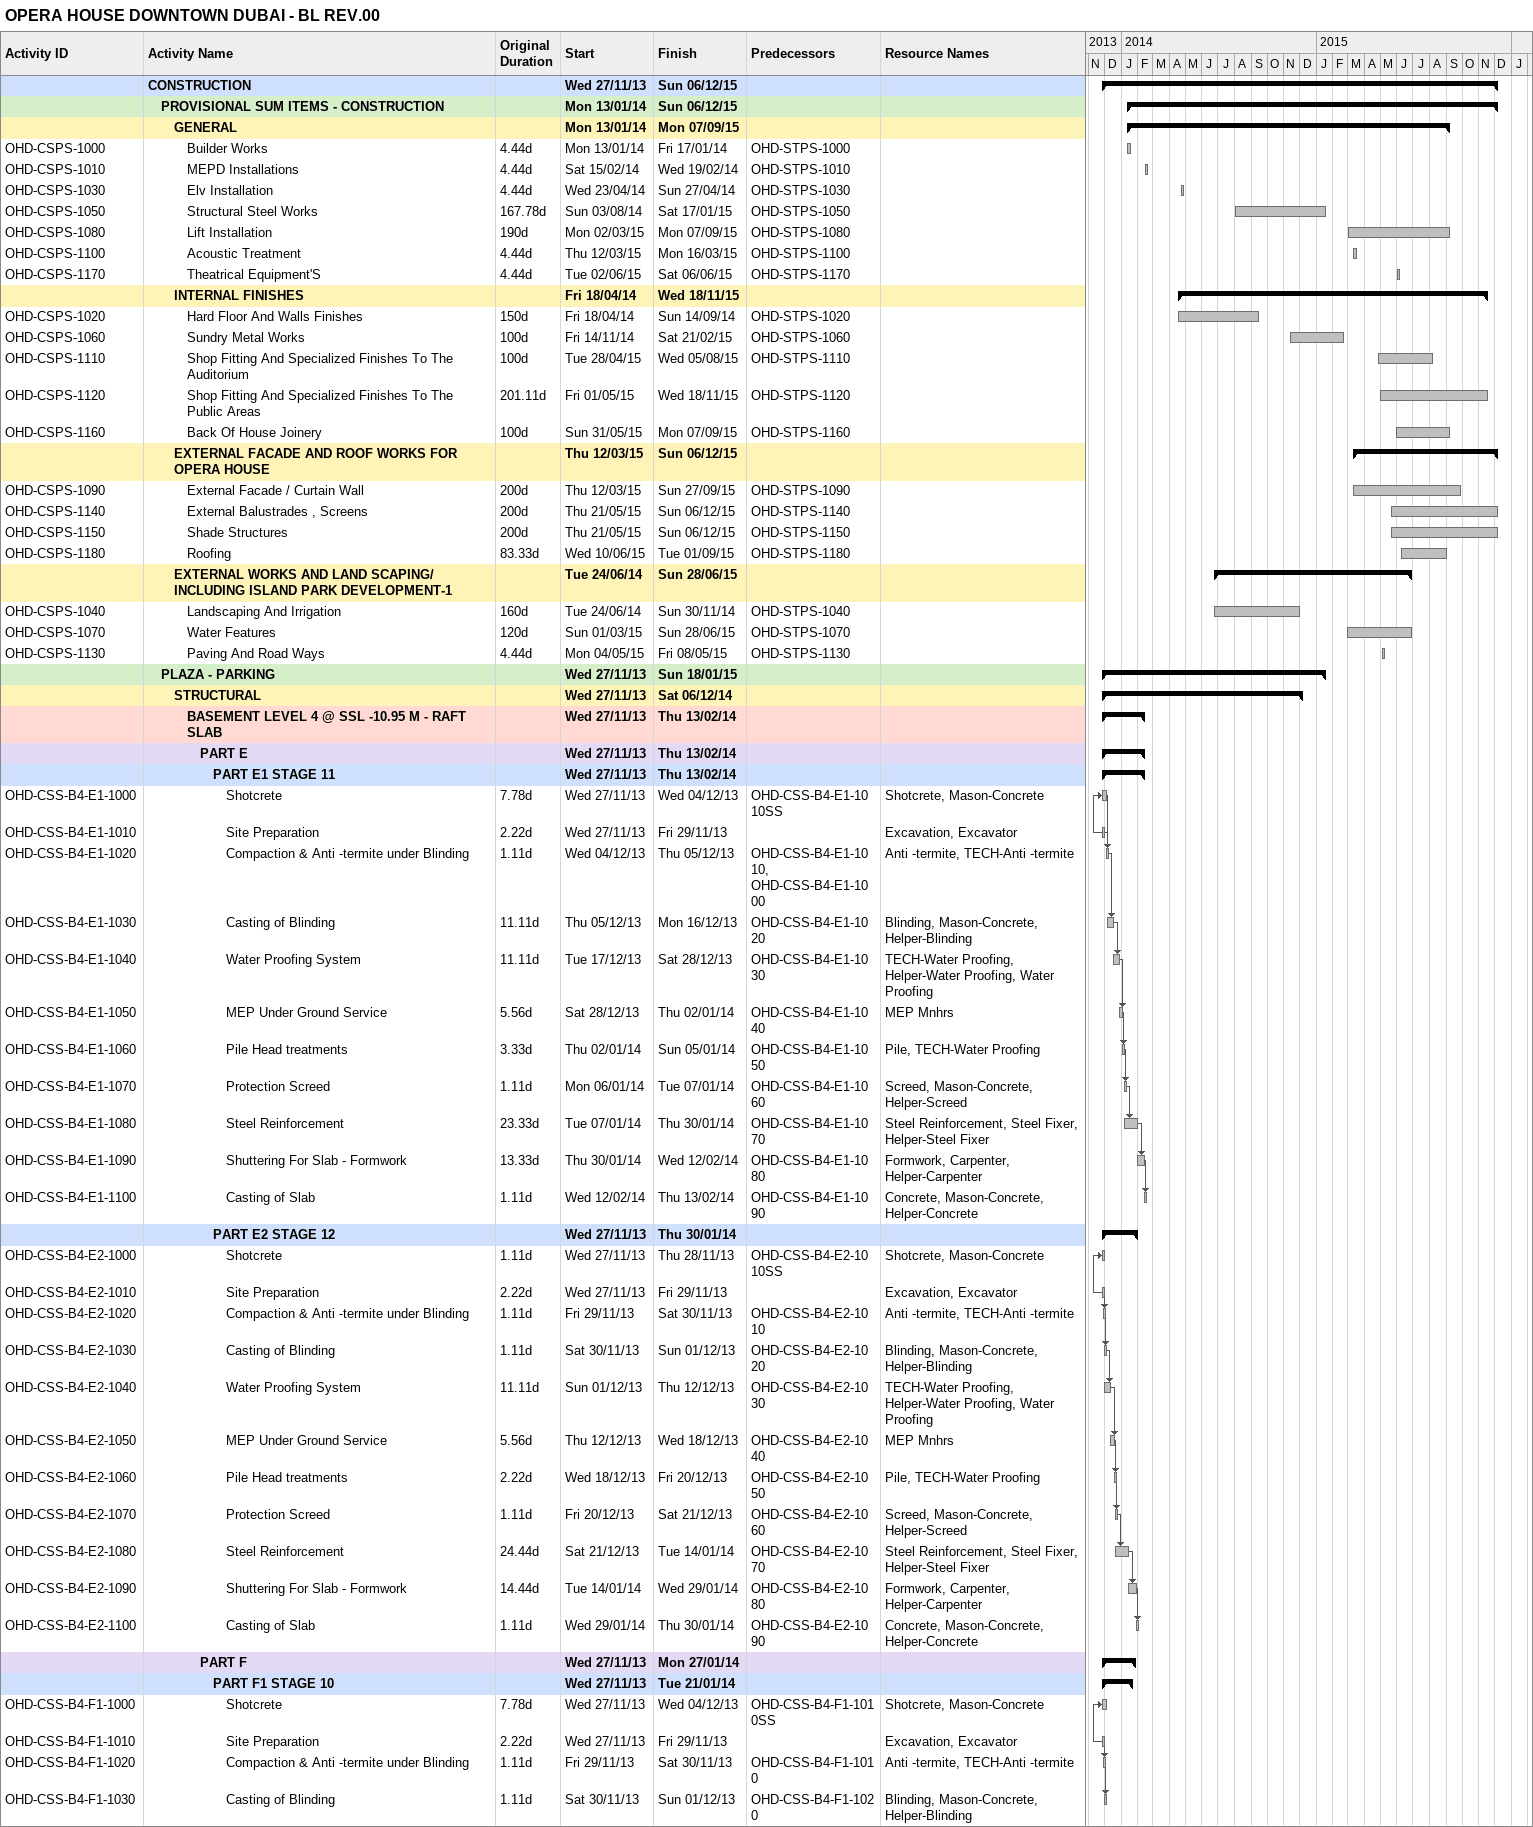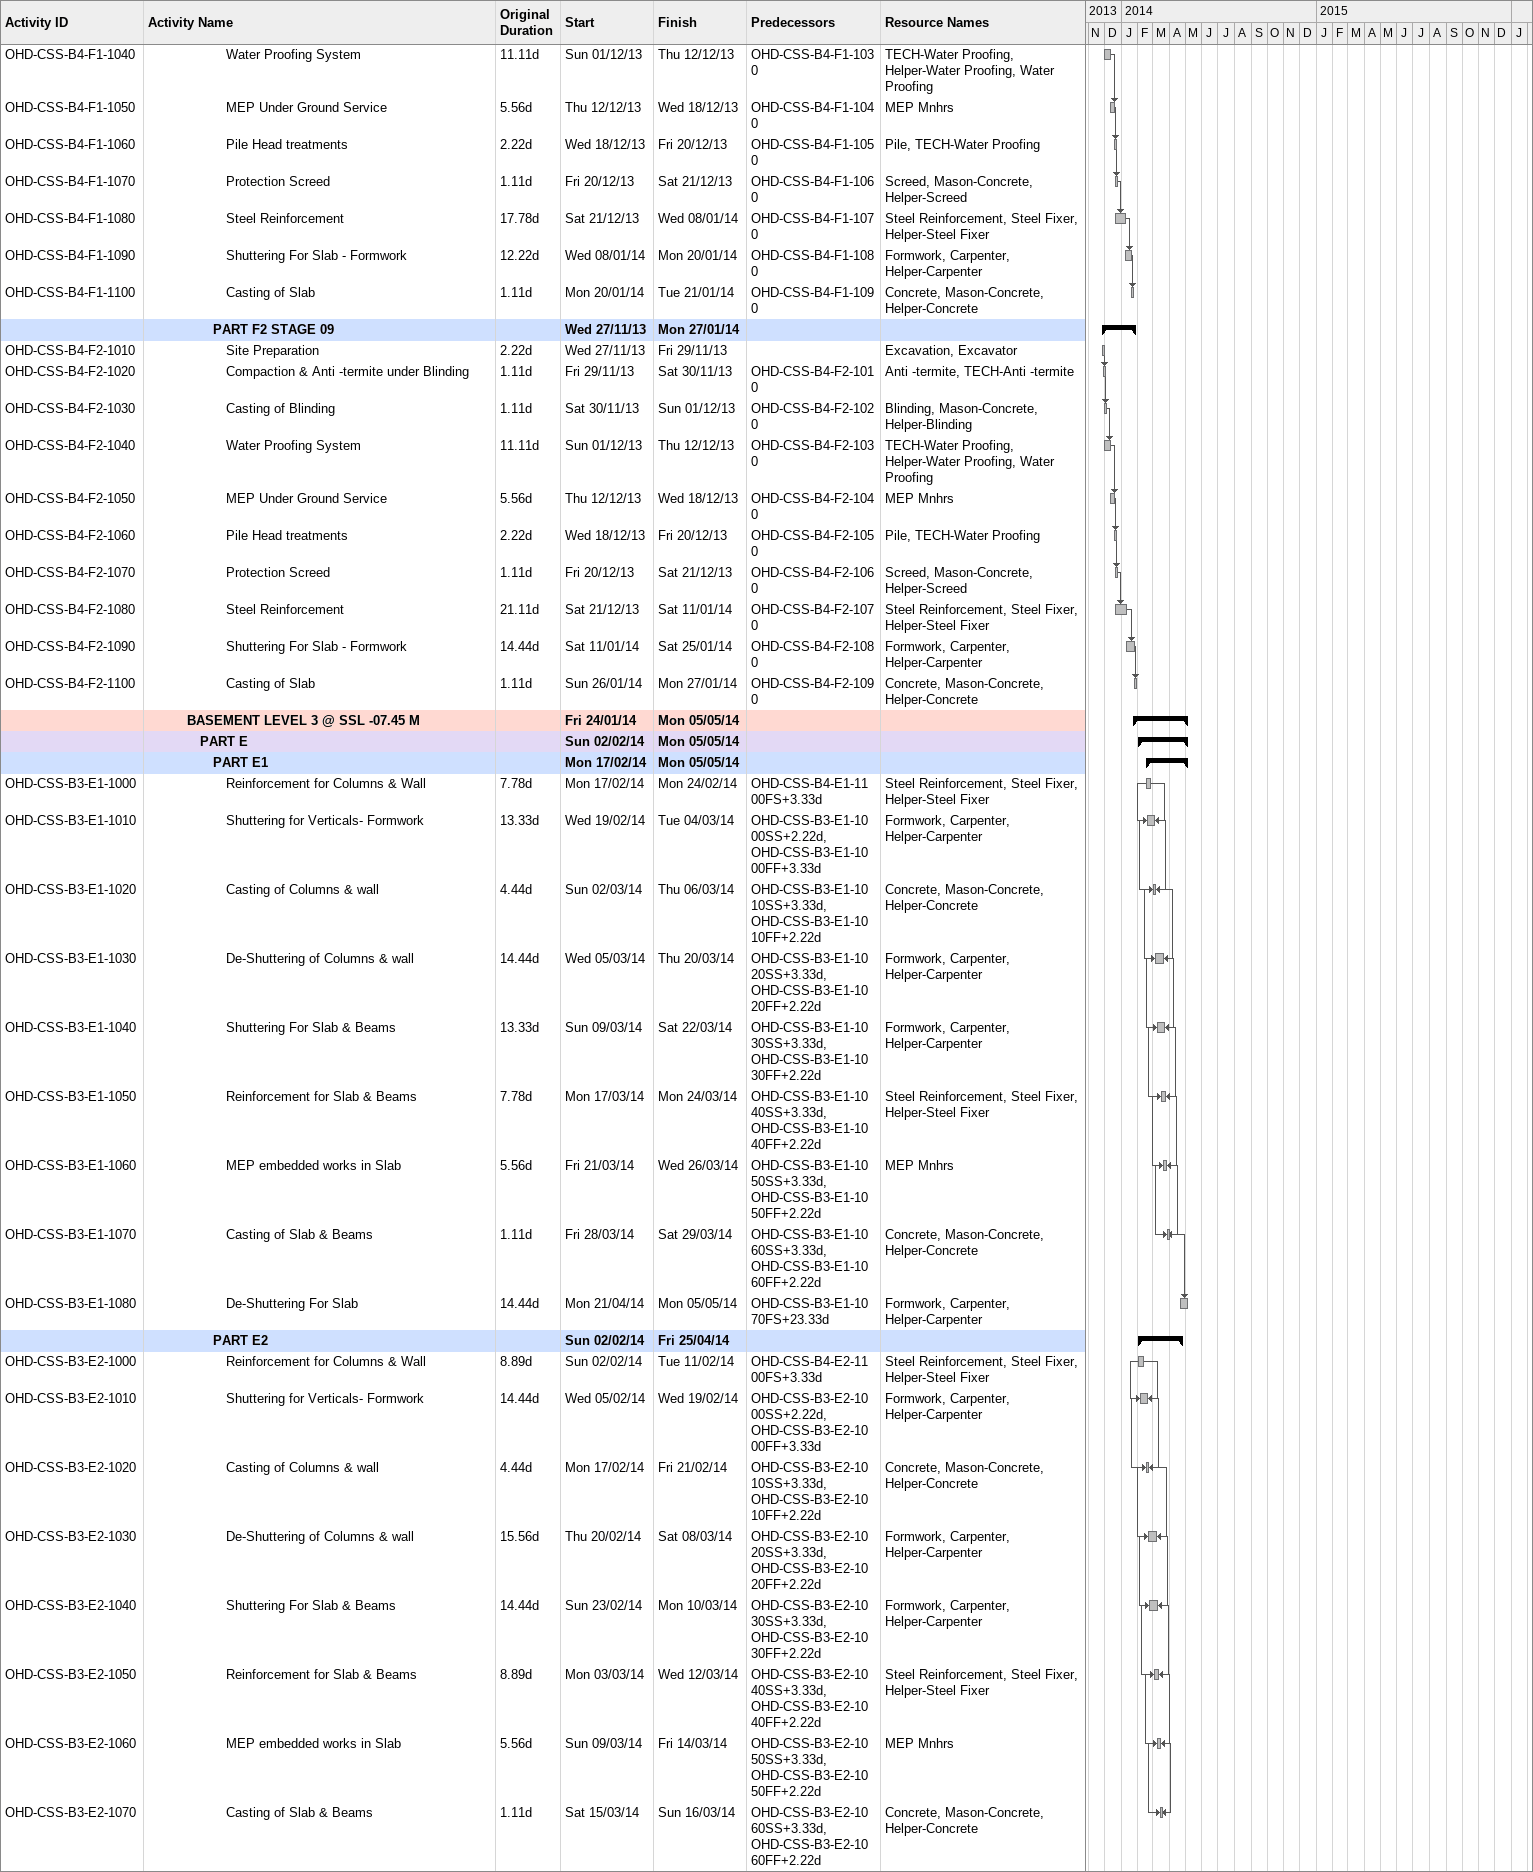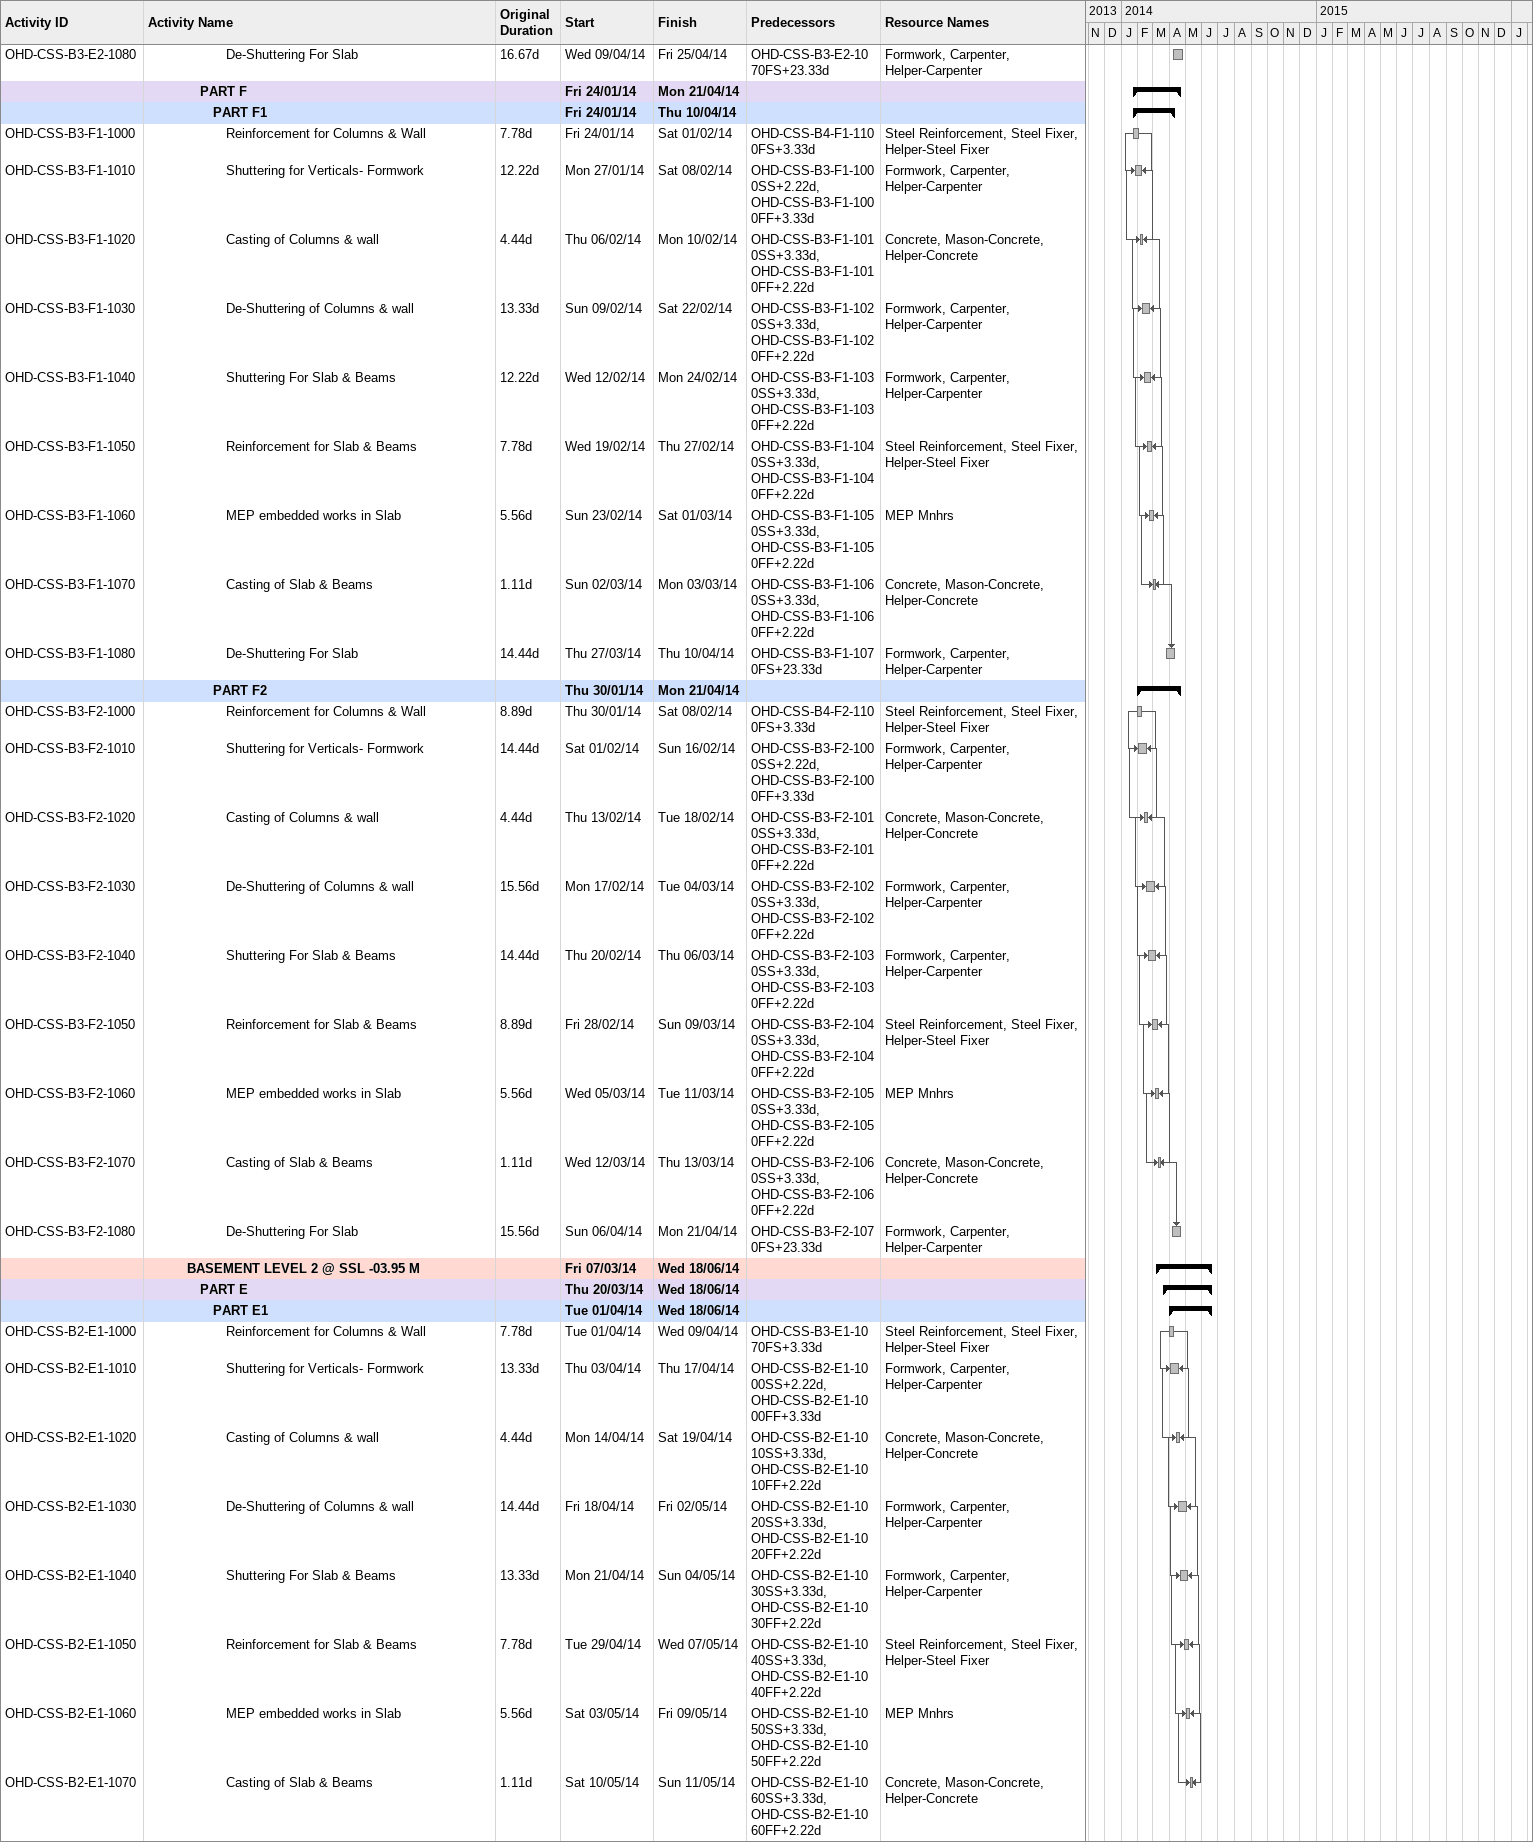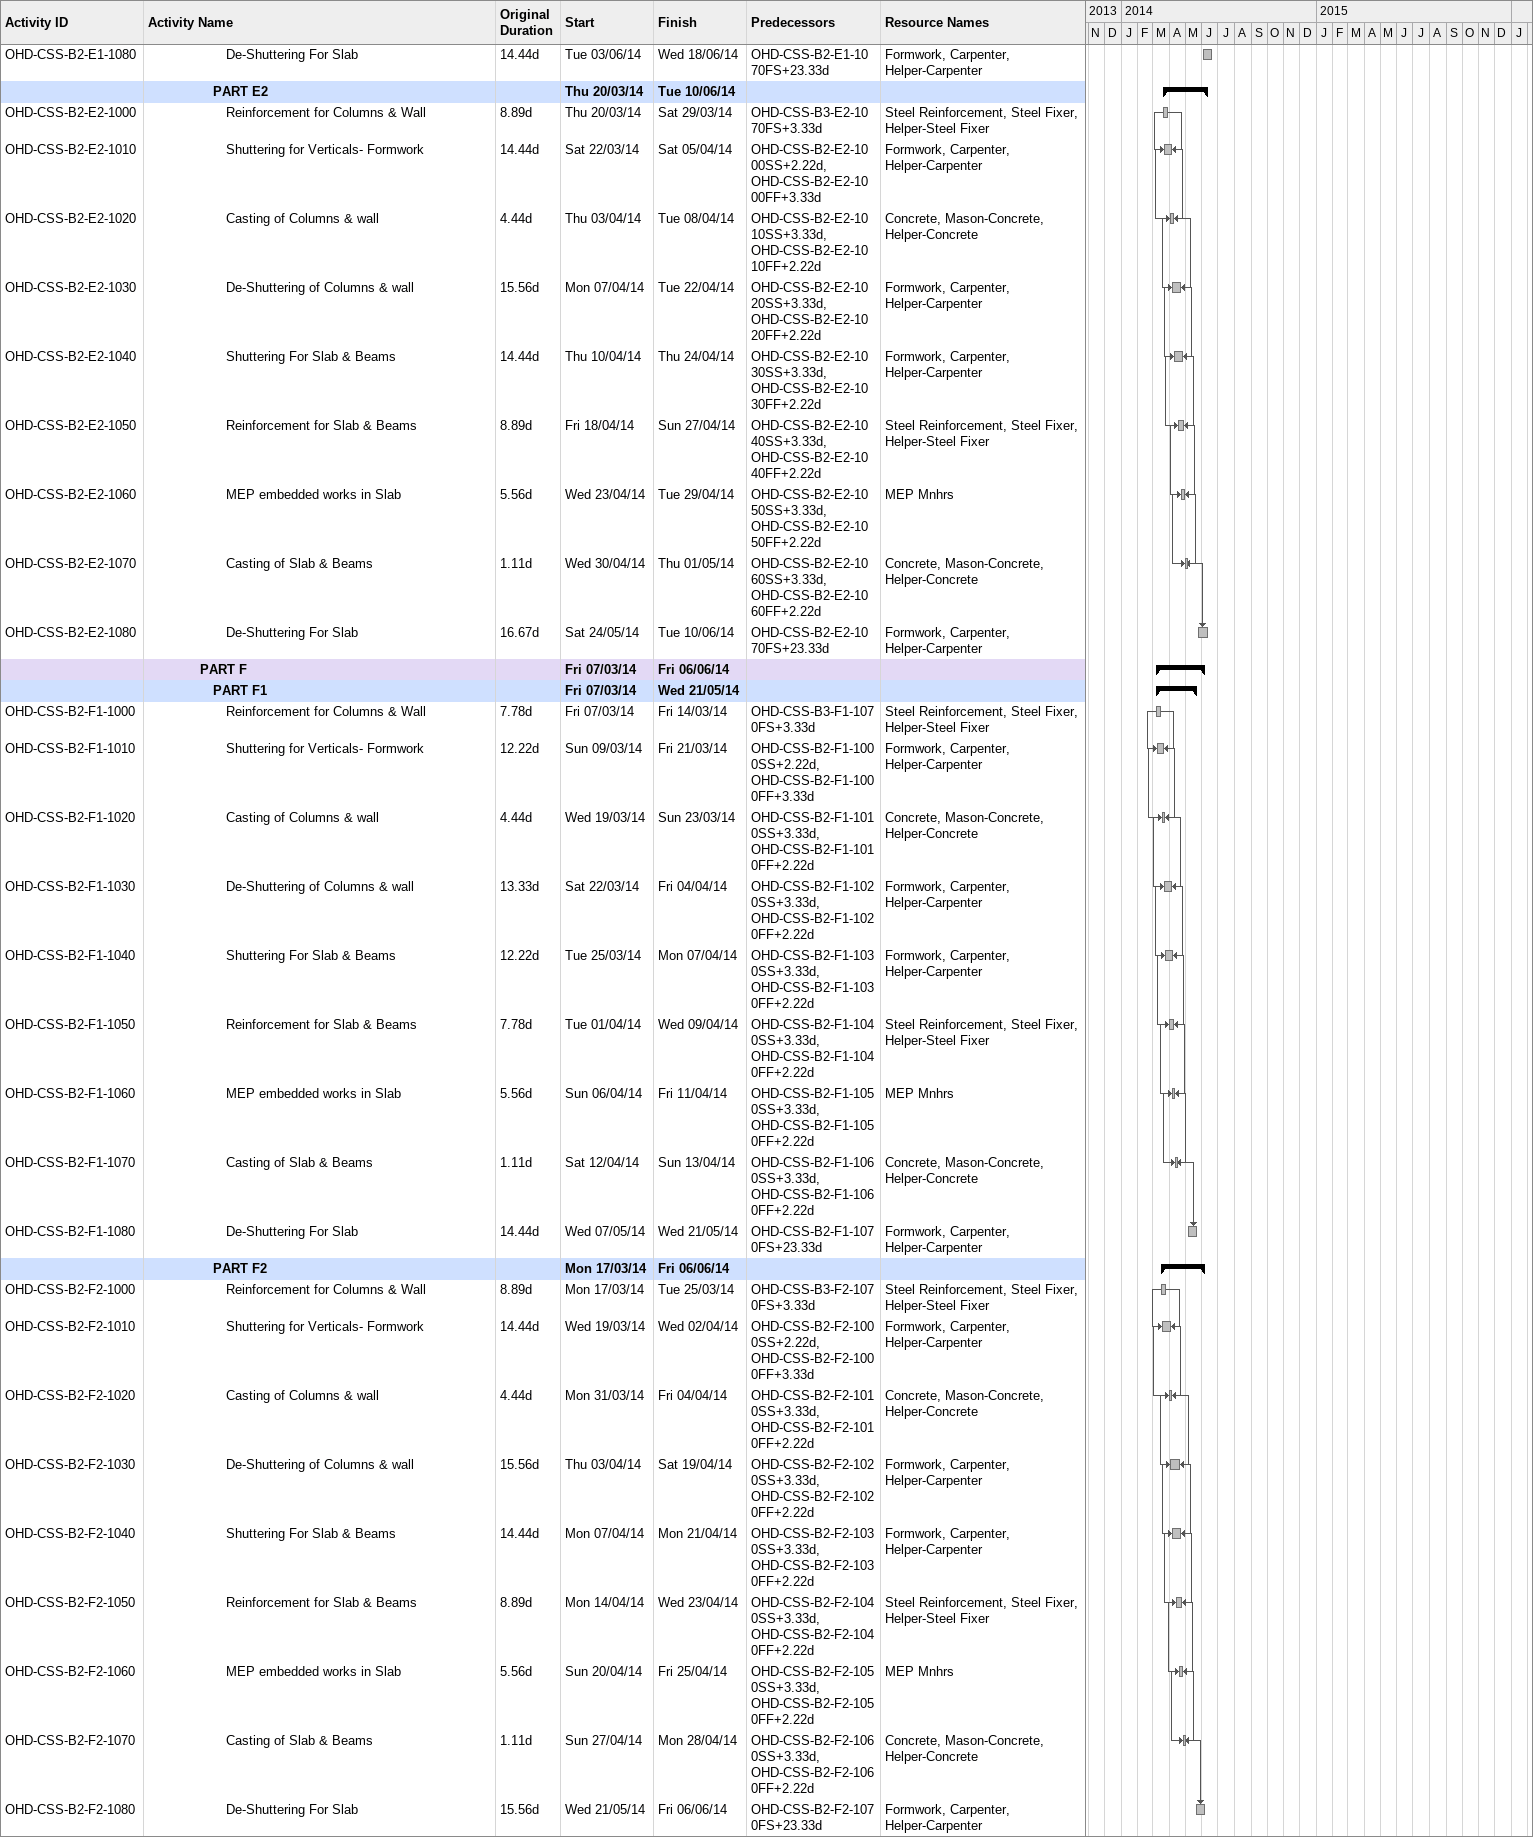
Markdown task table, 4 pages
OPERA HOUSE DOWNTOWN DUBAI - BL REV.00

| ID | Level | Task | Original duration | Start | Finish | Predecessors | Resources |
|---|---|---|---|---|---|---|---|
|  | 1 | **CONSTRUCTION** |  | 2013-11-27 | 2015-12-06 |  |  |
|  | 2 | **PROVISIONAL SUM ITEMS - CONSTRUCTION** |  | 2014-01-13 | 2015-12-06 |  |  |
|  | 3 | **GENERAL** |  | 2014-01-13 | 2015-09-07 |  |  |
| OHD-CSPS-1000 | 4 | Builder Works | 4.44d | 2014-01-13 | 2014-01-17 | OHD-STPS-1000 |  |
| OHD-CSPS-1010 | 4 | MEPD Installations | 4.44d | 2014-02-15 | 2014-02-19 | OHD-STPS-1010 |  |
| OHD-CSPS-1030 | 4 | Elv Installation | 4.44d | 2014-04-23 | 2014-04-27 | OHD-STPS-1030 |  |
| OHD-CSPS-1050 | 4 | Structural Steel Works | 167.78d | 2014-08-03 | 2015-01-17 | OHD-STPS-1050 |  |
| OHD-CSPS-1080 | 4 | Lift Installation | 190d | 2015-03-02 | 2015-09-07 | OHD-STPS-1080 |  |
| OHD-CSPS-1100 | 4 | Acoustic Treatment | 4.44d | 2015-03-12 | 2015-03-16 | OHD-STPS-1100 |  |
| OHD-CSPS-1170 | 4 | Theatrical Equipment'S | 4.44d | 2015-06-02 | 2015-06-06 | OHD-STPS-1170 |  |
|  | 3 | **INTERNAL FINISHES** |  | 2014-04-18 | 2015-11-18 |  |  |
| OHD-CSPS-1020 | 4 | Hard Floor And Walls Finishes | 150d | 2014-04-18 | 2014-09-14 | OHD-STPS-1020 |  |
| OHD-CSPS-1060 | 4 | Sundry Metal Works | 100d | 2014-11-14 | 2015-02-21 | OHD-STPS-1060 |  |
| OHD-CSPS-1110 | 4 | Shop Fitting And Specialized Finishes To The Auditorium | 100d | 2015-04-28 | 2015-08-05 | OHD-STPS-1110 |  |
| OHD-CSPS-1120 | 4 | Shop Fitting And Specialized Finishes To The Public Areas | 201.11d | 2015-05-01 | 2015-11-18 | OHD-STPS-1120 |  |
| OHD-CSPS-1160 | 4 | Back Of House Joinery | 100d | 2015-05-31 | 2015-09-07 | OHD-STPS-1160 |  |
|  | 3 | **EXTERNAL FACADE AND ROOF WORKS FOR OPERA HOUSE** |  | 2015-03-12 | 2015-12-06 |  |  |
| OHD-CSPS-1090 | 4 | External Facade / Curtain Wall | 200d | 2015-03-12 | 2015-09-27 | OHD-STPS-1090 |  |
| OHD-CSPS-1140 | 4 | External Balustrades , Screens | 200d | 2015-05-21 | 2015-12-06 | OHD-STPS-1140 |  |
| OHD-CSPS-1150 | 4 | Shade Structures | 200d | 2015-05-21 | 2015-12-06 | OHD-STPS-1150 |  |
| OHD-CSPS-1180 | 4 | Roofing | 83.33d | 2015-06-10 | 2015-09-01 | OHD-STPS-1180 |  |
|  | 3 | **EXTERNAL WORKS AND LAND SCAPING/ INCLUDING ISLAND PARK DEVELOPMENT-1** |  | 2014-06-24 | 2015-06-28 |  |  |
| OHD-CSPS-1040 | 4 | Landscaping And Irrigation | 160d | 2014-06-24 | 2014-11-30 | OHD-STPS-1040 |  |
| OHD-CSPS-1070 | 4 | Water Features | 120d | 2015-03-01 | 2015-06-28 | OHD-STPS-1070 |  |
| OHD-CSPS-1130 | 4 | Paving And Road Ways | 4.44d | 2015-05-04 | 2015-05-08 | OHD-STPS-1130 |  |
|  | 2 | **PLAZA - PARKING** |  | 2013-11-27 | 2015-01-18 |  |  |
|  | 3 | **STRUCTURAL** |  | 2013-11-27 | 2014-12-06 |  |  |
|  | 4 | **BASEMENT LEVEL 4 @ SSL -10.95 M - RAFT SLAB** |  | 2013-11-27 | 2014-02-13 |  |  |
|  | 5 | **PART E** |  | 2013-11-27 | 2014-02-13 |  |  |
|  | 6 | **PART E1 STAGE 11** |  | 2013-11-27 | 2014-02-13 |  |  |
| OHD-CSS-B4-E1-1000 | 7 | Shotcrete | 7.78d | 2013-11-27 | 2013-12-04 | OHD-CSS-B4-E1-1010SS | Shotcrete, Mason-Concrete |
| OHD-CSS-B4-E1-1010 | 7 | Site Preparation | 2.22d | 2013-11-27 | 2013-11-29 |  | Excavation, Excavator |
| OHD-CSS-B4-E1-1020 | 7 | Compaction & Anti -termite under Blinding | 1.11d | 2013-12-04 | 2013-12-05 | OHD-CSS-B4-E1-1010, OHD-CSS-B4-E1-1000 | Anti -termite, TECH-Anti -termite |
| OHD-CSS-B4-E1-1030 | 7 | Casting of Blinding | 11.11d | 2013-12-05 | 2013-12-16 | OHD-CSS-B4-E1-1020 | Blinding, Mason-Concrete, Helper-Blinding |
| OHD-CSS-B4-E1-1040 | 7 | Water Proofing System | 11.11d | 2013-12-17 | 2013-12-28 | OHD-CSS-B4-E1-1030 | TECH-Water Proofing, Helper-Water Proofing, Water Proofing |
| OHD-CSS-B4-E1-1050 | 7 | MEP Under Ground Service | 5.56d | 2013-12-28 | 2014-01-02 | OHD-CSS-B4-E1-1040 | MEP Mnhrs |
| OHD-CSS-B4-E1-1060 | 7 | Pile Head treatments | 3.33d | 2014-01-02 | 2014-01-05 | OHD-CSS-B4-E1-1050 | Pile, TECH-Water Proofing |
| OHD-CSS-B4-E1-1070 | 7 | Protection Screed | 1.11d | 2014-01-06 | 2014-01-07 | OHD-CSS-B4-E1-1060 | Screed, Mason-Concrete, Helper-Screed |
| OHD-CSS-B4-E1-1080 | 7 | Steel Reinforcement | 23.33d | 2014-01-07 | 2014-01-30 | OHD-CSS-B4-E1-1070 | Steel Reinforcement, Steel Fixer, Helper-Steel Fixer |
| OHD-CSS-B4-E1-1090 | 7 | Shuttering For Slab - Formwork | 13.33d | 2014-01-30 | 2014-02-12 | OHD-CSS-B4-E1-1080 | Formwork, Carpenter, Helper-Carpenter |
| OHD-CSS-B4-E1-1100 | 7 | Casting of Slab | 1.11d | 2014-02-12 | 2014-02-13 | OHD-CSS-B4-E1-1090 | Concrete, Mason-Concrete, Helper-Concrete |
|  | 6 | **PART E2 STAGE 12** |  | 2013-11-27 | 2014-01-30 |  |  |
| OHD-CSS-B4-E2-1000 | 7 | Shotcrete | 1.11d | 2013-11-27 | 2013-11-28 | OHD-CSS-B4-E2-1010SS | Shotcrete, Mason-Concrete |
| OHD-CSS-B4-E2-1010 | 7 | Site Preparation | 2.22d | 2013-11-27 | 2013-11-29 |  | Excavation, Excavator |
| OHD-CSS-B4-E2-1020 | 7 | Compaction & Anti -termite under Blinding | 1.11d | 2013-11-29 | 2013-11-30 | OHD-CSS-B4-E2-1010 | Anti -termite, TECH-Anti -termite |
| OHD-CSS-B4-E2-1030 | 7 | Casting of Blinding | 1.11d | 2013-11-30 | 2013-12-01 | OHD-CSS-B4-E2-1020 | Blinding, Mason-Concrete, Helper-Blinding |
| OHD-CSS-B4-E2-1040 | 7 | Water Proofing System | 11.11d | 2013-12-01 | 2013-12-12 | OHD-CSS-B4-E2-1030 | TECH-Water Proofing, Helper-Water Proofing, Water Proofing |
| OHD-CSS-B4-E2-1050 | 7 | MEP Under Ground Service | 5.56d | 2013-12-12 | 2013-12-18 | OHD-CSS-B4-E2-1040 | MEP Mnhrs |
| OHD-CSS-B4-E2-1060 | 7 | Pile Head treatments | 2.22d | 2013-12-18 | 2013-12-20 | OHD-CSS-B4-E2-1050 | Pile, TECH-Water Proofing |
| OHD-CSS-B4-E2-1070 | 7 | Protection Screed | 1.11d | 2013-12-20 | 2013-12-21 | OHD-CSS-B4-E2-1060 | Screed, Mason-Concrete, Helper-Screed |
| OHD-CSS-B4-E2-1080 | 7 | Steel Reinforcement | 24.44d | 2013-12-21 | 2014-01-14 | OHD-CSS-B4-E2-1070 | Steel Reinforcement, Steel Fixer, Helper-Steel Fixer |
| OHD-CSS-B4-E2-1090 | 7 | Shuttering For Slab - Formwork | 14.44d | 2014-01-14 | 2014-01-29 | OHD-CSS-B4-E2-1080 | Formwork, Carpenter, Helper-Carpenter |
| OHD-CSS-B4-E2-1100 | 7 | Casting of Slab | 1.11d | 2014-01-29 | 2014-01-30 | OHD-CSS-B4-E2-1090 | Concrete, Mason-Concrete, Helper-Concrete |
|  | 5 | **PART F** |  | 2013-11-27 | 2014-01-27 |  |  |
|  | 6 | **PART F1 STAGE 10** |  | 2013-11-27 | 2014-01-21 |  |  |
| OHD-CSS-B4-F1-1000 | 7 | Shotcrete | 7.78d | 2013-11-27 | 2013-12-04 | OHD-CSS-B4-F1-1010SS | Shotcrete, Mason-Concrete |
| OHD-CSS-B4-F1-1010 | 7 | Site Preparation | 2.22d | 2013-11-27 | 2013-11-29 |  | Excavation, Excavator |
| OHD-CSS-B4-F1-1020 | 7 | Compaction & Anti -termite under Blinding | 1.11d | 2013-11-29 | 2013-11-30 | OHD-CSS-B4-F1-1010 | Anti -termite, TECH-Anti -termite |
| OHD-CSS-B4-F1-1030 | 7 | Casting of Blinding | 1.11d | 2013-11-30 | 2013-12-01 | OHD-CSS-B4-F1-1020 | Blinding, Mason-Concrete, Helper-Blinding |
| OHD-CSS-B4-F1-1040 | 7 | Water Proofing System | 11.11d | 2013-12-01 | 2013-12-12 | OHD-CSS-B4-F1-1030 | TECH-Water Proofing, Helper-Water Proofing, Water Proofing |
| OHD-CSS-B4-F1-1050 | 7 | MEP Under Ground Service | 5.56d | 2013-12-12 | 2013-12-18 | OHD-CSS-B4-F1-1040 | MEP Mnhrs |
| OHD-CSS-B4-F1-1060 | 7 | Pile Head treatments | 2.22d | 2013-12-18 | 2013-12-20 | OHD-CSS-B4-F1-1050 | Pile, TECH-Water Proofing |
| OHD-CSS-B4-F1-1070 | 7 | Protection Screed | 1.11d | 2013-12-20 | 2013-12-21 | OHD-CSS-B4-F1-1060 | Screed, Mason-Concrete, Helper-Screed |
| OHD-CSS-B4-F1-1080 | 7 | Steel Reinforcement | 17.78d | 2013-12-21 | 2014-01-08 | OHD-CSS-B4-F1-1070 | Steel Reinforcement, Steel Fixer, Helper-Steel Fixer |
| OHD-CSS-B4-F1-1090 | 7 | Shuttering For Slab - Formwork | 12.22d | 2014-01-08 | 2014-01-20 | OHD-CSS-B4-F1-1080 | Formwork, Carpenter, Helper-Carpenter |
| OHD-CSS-B4-F1-1100 | 7 | Casting of Slab | 1.11d | 2014-01-20 | 2014-01-21 | OHD-CSS-B4-F1-1090 | Concrete, Mason-Concrete, Helper-Concrete |
|  | 6 | **PART F2 STAGE 09** |  | 2013-11-27 | 2014-01-27 |  |  |
| OHD-CSS-B4-F2-1010 | 7 | Site Preparation | 2.22d | 2013-11-27 | 2013-11-29 |  | Excavation, Excavator |
| OHD-CSS-B4-F2-1020 | 7 | Compaction & Anti -termite under Blinding | 1.11d | 2013-11-29 | 2013-11-30 | OHD-CSS-B4-F2-1010 | Anti -termite, TECH-Anti -termite |
| OHD-CSS-B4-F2-1030 | 7 | Casting of Blinding | 1.11d | 2013-11-30 | 2013-12-01 | OHD-CSS-B4-F2-1020 | Blinding, Mason-Concrete, Helper-Blinding |
| OHD-CSS-B4-F2-1040 | 7 | Water Proofing System | 11.11d | 2013-12-01 | 2013-12-12 | OHD-CSS-B4-F2-1030 | TECH-Water Proofing, Helper-Water Proofing, Water Proofing |
| OHD-CSS-B4-F2-1050 | 7 | MEP Under Ground Service | 5.56d | 2013-12-12 | 2013-12-18 | OHD-CSS-B4-F2-1040 | MEP Mnhrs |
| OHD-CSS-B4-F2-1060 | 7 | Pile Head treatments | 2.22d | 2013-12-18 | 2013-12-20 | OHD-CSS-B4-F2-1050 | Pile, TECH-Water Proofing |
| OHD-CSS-B4-F2-1070 | 7 | Protection Screed | 1.11d | 2013-12-20 | 2013-12-21 | OHD-CSS-B4-F2-1060 | Screed, Mason-Concrete, Helper-Screed |
| OHD-CSS-B4-F2-1080 | 7 | Steel Reinforcement | 21.11d | 2013-12-21 | 2014-01-11 | OHD-CSS-B4-F2-1070 | Steel Reinforcement, Steel Fixer, Helper-Steel Fixer |
| OHD-CSS-B4-F2-1090 | 7 | Shuttering For Slab - Formwork | 14.44d | 2014-01-11 | 2014-01-25 | OHD-CSS-B4-F2-1080 | Formwork, Carpenter, Helper-Carpenter |
| OHD-CSS-B4-F2-1100 | 7 | Casting of Slab | 1.11d | 2014-01-26 | 2014-01-27 | OHD-CSS-B4-F2-1090 | Concrete, Mason-Concrete, Helper-Concrete |
|  | 4 | **BASEMENT LEVEL 3 @ SSL -07.45 M** |  | 2014-01-24 | 2014-05-05 |  |  |
|  | 5 | **PART E** |  | 2014-02-02 | 2014-05-05 |  |  |
|  | 6 | **PART E1** |  | 2014-02-17 | 2014-05-05 |  |  |
| OHD-CSS-B3-E1-1000 | 7 | Reinforcement for Columns & Wall | 7.78d | 2014-02-17 | 2014-02-24 | OHD-CSS-B4-E1-1100FS+3.33d | Steel Reinforcement, Steel Fixer, Helper-Steel Fixer |
| OHD-CSS-B3-E1-1010 | 7 | Shuttering for Verticals- Formwork | 13.33d | 2014-02-19 | 2014-03-04 | OHD-CSS-B3-E1-1000SS+2.22d, OHD-CSS-B3-E1-1000FF+3.33d | Formwork, Carpenter, Helper-Carpenter |
| OHD-CSS-B3-E1-1020 | 7 | Casting of Columns & wall | 4.44d | 2014-03-02 | 2014-03-06 | OHD-CSS-B3-E1-1010SS+3.33d, OHD-CSS-B3-E1-1010FF+2.22d | Concrete, Mason-Concrete, Helper-Concrete |
| OHD-CSS-B3-E1-1030 | 7 | De-Shuttering of Columns & wall | 14.44d | 2014-03-05 | 2014-03-20 | OHD-CSS-B3-E1-1020SS+3.33d, OHD-CSS-B3-E1-1020FF+2.22d | Formwork, Carpenter, Helper-Carpenter |
| OHD-CSS-B3-E1-1040 | 7 | Shuttering For Slab & Beams | 13.33d | 2014-03-09 | 2014-03-22 | OHD-CSS-B3-E1-1030SS+3.33d, OHD-CSS-B3-E1-1030FF+2.22d | Formwork, Carpenter, Helper-Carpenter |
| OHD-CSS-B3-E1-1050 | 7 | Reinforcement for Slab & Beams | 7.78d | 2014-03-17 | 2014-03-24 | OHD-CSS-B3-E1-1040SS+3.33d, OHD-CSS-B3-E1-1040FF+2.22d | Steel Reinforcement, Steel Fixer, Helper-Steel Fixer |
| OHD-CSS-B3-E1-1060 | 7 | MEP embedded works in Slab | 5.56d | 2014-03-21 | 2014-03-26 | OHD-CSS-B3-E1-1050SS+3.33d, OHD-CSS-B3-E1-1050FF+2.22d | MEP Mnhrs |
| OHD-CSS-B3-E1-1070 | 7 | Casting of Slab & Beams | 1.11d | 2014-03-28 | 2014-03-29 | OHD-CSS-B3-E1-1060SS+3.33d, OHD-CSS-B3-E1-1060FF+2.22d | Concrete, Mason-Concrete, Helper-Concrete |
| OHD-CSS-B3-E1-1080 | 7 | De-Shuttering For Slab | 14.44d | 2014-04-21 | 2014-05-05 | OHD-CSS-B3-E1-1070FS+23.33d | Formwork, Carpenter, Helper-Carpenter |
|  | 6 | **PART E2** |  | 2014-02-02 | 2014-04-25 |  |  |
| OHD-CSS-B3-E2-1000 | 7 | Reinforcement for Columns & Wall | 8.89d | 2014-02-02 | 2014-02-11 | OHD-CSS-B4-E2-1100FS+3.33d | Steel Reinforcement, Steel Fixer, Helper-Steel Fixer |
| OHD-CSS-B3-E2-1010 | 7 | Shuttering for Verticals- Formwork | 14.44d | 2014-02-05 | 2014-02-19 | OHD-CSS-B3-E2-1000SS+2.22d, OHD-CSS-B3-E2-1000FF+3.33d | Formwork, Carpenter, Helper-Carpenter |
| OHD-CSS-B3-E2-1020 | 7 | Casting of Columns & wall | 4.44d | 2014-02-17 | 2014-02-21 | OHD-CSS-B3-E2-1010SS+3.33d, OHD-CSS-B3-E2-1010FF+2.22d | Concrete, Mason-Concrete, Helper-Concrete |
| OHD-CSS-B3-E2-1030 | 7 | De-Shuttering of Columns & wall | 15.56d | 2014-02-20 | 2014-03-08 | OHD-CSS-B3-E2-1020SS+3.33d, OHD-CSS-B3-E2-1020FF+2.22d | Formwork, Carpenter, Helper-Carpenter |
| OHD-CSS-B3-E2-1040 | 7 | Shuttering For Slab & Beams | 14.44d | 2014-02-23 | 2014-03-10 | OHD-CSS-B3-E2-1030SS+3.33d, OHD-CSS-B3-E2-1030FF+2.22d | Formwork, Carpenter, Helper-Carpenter |
| OHD-CSS-B3-E2-1050 | 7 | Reinforcement for Slab & Beams | 8.89d | 2014-03-03 | 2014-03-12 | OHD-CSS-B3-E2-1040SS+3.33d, OHD-CSS-B3-E2-1040FF+2.22d | Steel Reinforcement, Steel Fixer, Helper-Steel Fixer |
| OHD-CSS-B3-E2-1060 | 7 | MEP embedded works in Slab | 5.56d | 2014-03-09 | 2014-03-14 | OHD-CSS-B3-E2-1050SS+3.33d, OHD-CSS-B3-E2-1050FF+2.22d | MEP Mnhrs |
| OHD-CSS-B3-E2-1070 | 7 | Casting of Slab & Beams | 1.11d | 2014-03-15 | 2014-03-16 | OHD-CSS-B3-E2-1060SS+3.33d, OHD-CSS-B3-E2-1060FF+2.22d | Concrete, Mason-Concrete, Helper-Concrete |
| OHD-CSS-B3-E2-1080 | 7 | De-Shuttering For Slab | 16.67d | 2014-04-09 | 2014-04-25 | OHD-CSS-B3-E2-1070FS+23.33d | Formwork, Carpenter, Helper-Carpenter |
|  | 5 | **PART F** |  | 2014-01-24 | 2014-04-21 |  |  |
|  | 6 | **PART F1** |  | 2014-01-24 | 2014-04-10 |  |  |
| OHD-CSS-B3-F1-1000 | 7 | Reinforcement for Columns & Wall | 7.78d | 2014-01-24 | 2014-02-01 | OHD-CSS-B4-F1-1100FS+3.33d | Steel Reinforcement, Steel Fixer, Helper-Steel Fixer |
| OHD-CSS-B3-F1-1010 | 7 | Shuttering for Verticals- Formwork | 12.22d | 2014-01-27 | 2014-02-08 | OHD-CSS-B3-F1-1000SS+2.22d, OHD-CSS-B3-F1-1000FF+3.33d | Formwork, Carpenter, Helper-Carpenter |
| OHD-CSS-B3-F1-1020 | 7 | Casting of Columns & wall | 4.44d | 2014-02-06 | 2014-02-10 | OHD-CSS-B3-F1-1010SS+3.33d, OHD-CSS-B3-F1-1010FF+2.22d | Concrete, Mason-Concrete, Helper-Concrete |
| OHD-CSS-B3-F1-1030 | 7 | De-Shuttering of Columns & wall | 13.33d | 2014-02-09 | 2014-02-22 | OHD-CSS-B3-F1-1020SS+3.33d, OHD-CSS-B3-F1-1020FF+2.22d | Formwork, Carpenter, Helper-Carpenter |
| OHD-CSS-B3-F1-1040 | 7 | Shuttering For Slab & Beams | 12.22d | 2014-02-12 | 2014-02-24 | OHD-CSS-B3-F1-1030SS+3.33d, OHD-CSS-B3-F1-1030FF+2.22d | Formwork, Carpenter, Helper-Carpenter |
| OHD-CSS-B3-F1-1050 | 7 | Reinforcement for Slab & Beams | 7.78d | 2014-02-19 | 2014-02-27 | OHD-CSS-B3-F1-1040SS+3.33d, OHD-CSS-B3-F1-1040FF+2.22d | Steel Reinforcement, Steel Fixer, Helper-Steel Fixer |
| OHD-CSS-B3-F1-1060 | 7 | MEP embedded works in Slab | 5.56d | 2014-02-23 | 2014-03-01 | OHD-CSS-B3-F1-1050SS+3.33d, OHD-CSS-B3-F1-1050FF+2.22d | MEP Mnhrs |
| OHD-CSS-B3-F1-1070 | 7 | Casting of Slab & Beams | 1.11d | 2014-03-02 | 2014-03-03 | OHD-CSS-B3-F1-1060SS+3.33d, OHD-CSS-B3-F1-1060FF+2.22d | Concrete, Mason-Concrete, Helper-Concrete |
| OHD-CSS-B3-F1-1080 | 7 | De-Shuttering For Slab | 14.44d | 2014-03-27 | 2014-04-10 | OHD-CSS-B3-F1-1070FS+23.33d | Formwork, Carpenter, Helper-Carpenter |
|  | 6 | **PART F2** |  | 2014-01-30 | 2014-04-21 |  |  |
| OHD-CSS-B3-F2-1000 | 7 | Reinforcement for Columns & Wall | 8.89d | 2014-01-30 | 2014-02-08 | OHD-CSS-B4-F2-1100FS+3.33d | Steel Reinforcement, Steel Fixer, Helper-Steel Fixer |
| OHD-CSS-B3-F2-1010 | 7 | Shuttering for Verticals- Formwork | 14.44d | 2014-02-01 | 2014-02-16 | OHD-CSS-B3-F2-1000SS+2.22d, OHD-CSS-B3-F2-1000FF+3.33d | Formwork, Carpenter, Helper-Carpenter |
| OHD-CSS-B3-F2-1020 | 7 | Casting of Columns & wall | 4.44d | 2014-02-13 | 2014-02-18 | OHD-CSS-B3-F2-1010SS+3.33d, OHD-CSS-B3-F2-1010FF+2.22d | Concrete, Mason-Concrete, Helper-Concrete |
| OHD-CSS-B3-F2-1030 | 7 | De-Shuttering of Columns & wall | 15.56d | 2014-02-17 | 2014-03-04 | OHD-CSS-B3-F2-1020SS+3.33d, OHD-CSS-B3-F2-1020FF+2.22d | Formwork, Carpenter, Helper-Carpenter |
| OHD-CSS-B3-F2-1040 | 7 | Shuttering For Slab & Beams | 14.44d | 2014-02-20 | 2014-03-06 | OHD-CSS-B3-F2-1030SS+3.33d, OHD-CSS-B3-F2-1030FF+2.22d | Formwork, Carpenter, Helper-Carpenter |
| OHD-CSS-B3-F2-1050 | 7 | Reinforcement for Slab & Beams | 8.89d | 2014-02-28 | 2014-03-09 | OHD-CSS-B3-F2-1040SS+3.33d, OHD-CSS-B3-F2-1040FF+2.22d | Steel Reinforcement, Steel Fixer, Helper-Steel Fixer |
| OHD-CSS-B3-F2-1060 | 7 | MEP embedded works in Slab | 5.56d | 2014-03-05 | 2014-03-11 | OHD-CSS-B3-F2-1050SS+3.33d, OHD-CSS-B3-F2-1050FF+2.22d | MEP Mnhrs |
| OHD-CSS-B3-F2-1070 | 7 | Casting of Slab & Beams | 1.11d | 2014-03-12 | 2014-03-13 | OHD-CSS-B3-F2-1060SS+3.33d, OHD-CSS-B3-F2-1060FF+2.22d | Concrete, Mason-Concrete, Helper-Concrete |
| OHD-CSS-B3-F2-1080 | 7 | De-Shuttering For Slab | 15.56d | 2014-04-06 | 2014-04-21 | OHD-CSS-B3-F2-1070FS+23.33d | Formwork, Carpenter, Helper-Carpenter |
|  | 4 | **BASEMENT LEVEL 2 @ SSL -03.95 M** |  | 2014-03-07 | 2014-06-18 |  |  |
|  | 5 | **PART E** |  | 2014-03-20 | 2014-06-18 |  |  |
|  | 6 | **PART E1** |  | 2014-04-01 | 2014-06-18 |  |  |
| OHD-CSS-B2-E1-1000 | 7 | Reinforcement for Columns & Wall | 7.78d | 2014-04-01 | 2014-04-09 | OHD-CSS-B3-E1-1070FS+3.33d | Steel Reinforcement, Steel Fixer, Helper-Steel Fixer |
| OHD-CSS-B2-E1-1010 | 7 | Shuttering for Verticals- Formwork | 13.33d | 2014-04-03 | 2014-04-17 | OHD-CSS-B2-E1-1000SS+2.22d, OHD-CSS-B2-E1-1000FF+3.33d | Formwork, Carpenter, Helper-Carpenter |
| OHD-CSS-B2-E1-1020 | 7 | Casting of Columns & wall | 4.44d | 2014-04-14 | 2014-04-19 | OHD-CSS-B2-E1-1010SS+3.33d, OHD-CSS-B2-E1-1010FF+2.22d | Concrete, Mason-Concrete, Helper-Concrete |
| OHD-CSS-B2-E1-1030 | 7 | De-Shuttering of Columns & wall | 14.44d | 2014-04-18 | 2014-05-02 | OHD-CSS-B2-E1-1020SS+3.33d, OHD-CSS-B2-E1-1020FF+2.22d | Formwork, Carpenter, Helper-Carpenter |
| OHD-CSS-B2-E1-1040 | 7 | Shuttering For Slab & Beams | 13.33d | 2014-04-21 | 2014-05-04 | OHD-CSS-B2-E1-1030SS+3.33d, OHD-CSS-B2-E1-1030FF+2.22d | Formwork, Carpenter, Helper-Carpenter |
| OHD-CSS-B2-E1-1050 | 7 | Reinforcement for Slab & Beams | 7.78d | 2014-04-29 | 2014-05-07 | OHD-CSS-B2-E1-1040SS+3.33d, OHD-CSS-B2-E1-1040FF+2.22d | Steel Reinforcement, Steel Fixer, Helper-Steel Fixer |
| OHD-CSS-B2-E1-1060 | 7 | MEP embedded works in Slab | 5.56d | 2014-05-03 | 2014-05-09 | OHD-CSS-B2-E1-1050SS+3.33d, OHD-CSS-B2-E1-1050FF+2.22d | MEP Mnhrs |
| OHD-CSS-B2-E1-1070 | 7 | Casting of Slab & Beams | 1.11d | 2014-05-10 | 2014-05-11 | OHD-CSS-B2-E1-1060SS+3.33d, OHD-CSS-B2-E1-1060FF+2.22d | Concrete, Mason-Concrete, Helper-Concrete |
| OHD-CSS-B2-E1-1080 | 7 | De-Shuttering For Slab | 14.44d | 2014-06-03 | 2014-06-18 | OHD-CSS-B2-E1-1070FS+23.33d | Formwork, Carpenter, Helper-Carpenter |
|  | 6 | **PART E2** |  | 2014-03-20 | 2014-06-10 |  |  |
| OHD-CSS-B2-E2-1000 | 7 | Reinforcement for Columns & Wall | 8.89d | 2014-03-20 | 2014-03-29 | OHD-CSS-B3-E2-1070FS+3.33d | Steel Reinforcement, Steel Fixer, Helper-Steel Fixer |
| OHD-CSS-B2-E2-1010 | 7 | Shuttering for Verticals- Formwork | 14.44d | 2014-03-22 | 2014-04-05 | OHD-CSS-B2-E2-1000SS+2.22d, OHD-CSS-B2-E2-1000FF+3.33d | Formwork, Carpenter, Helper-Carpenter |
| OHD-CSS-B2-E2-1020 | 7 | Casting of Columns & wall | 4.44d | 2014-04-03 | 2014-04-08 | OHD-CSS-B2-E2-1010SS+3.33d, OHD-CSS-B2-E2-1010FF+2.22d | Concrete, Mason-Concrete, Helper-Concrete |
| OHD-CSS-B2-E2-1030 | 7 | De-Shuttering of Columns & wall | 15.56d | 2014-04-07 | 2014-04-22 | OHD-CSS-B2-E2-1020SS+3.33d, OHD-CSS-B2-E2-1020FF+2.22d | Formwork, Carpenter, Helper-Carpenter |
| OHD-CSS-B2-E2-1040 | 7 | Shuttering For Slab & Beams | 14.44d | 2014-04-10 | 2014-04-24 | OHD-CSS-B2-E2-1030SS+3.33d, OHD-CSS-B2-E2-1030FF+2.22d | Formwork, Carpenter, Helper-Carpenter |
| OHD-CSS-B2-E2-1050 | 7 | Reinforcement for Slab & Beams | 8.89d | 2014-04-18 | 2014-04-27 | OHD-CSS-B2-E2-1040SS+3.33d, OHD-CSS-B2-E2-1040FF+2.22d | Steel Reinforcement, Steel Fixer, Helper-Steel Fixer |
| OHD-CSS-B2-E2-1060 | 7 | MEP embedded works in Slab | 5.56d | 2014-04-23 | 2014-04-29 | OHD-CSS-B2-E2-1050SS+3.33d, OHD-CSS-B2-E2-1050FF+2.22d | MEP Mnhrs |
| OHD-CSS-B2-E2-1070 | 7 | Casting of Slab & Beams | 1.11d | 2014-04-30 | 2014-05-01 | OHD-CSS-B2-E2-1060SS+3.33d, OHD-CSS-B2-E2-1060FF+2.22d | Concrete, Mason-Concrete, Helper-Concrete |
| OHD-CSS-B2-E2-1080 | 7 | De-Shuttering For Slab | 16.67d | 2014-05-24 | 2014-06-10 | OHD-CSS-B2-E2-1070FS+23.33d | Formwork, Carpenter, Helper-Carpenter |
|  | 5 | **PART F** |  | 2014-03-07 | 2014-06-06 |  |  |
|  | 6 | **PART F1** |  | 2014-03-07 | 2014-05-21 |  |  |
| OHD-CSS-B2-F1-1000 | 7 | Reinforcement for Columns & Wall | 7.78d | 2014-03-07 | 2014-03-14 | OHD-CSS-B3-F1-1070FS+3.33d | Steel Reinforcement, Steel Fixer, Helper-Steel Fixer |
| OHD-CSS-B2-F1-1010 | 7 | Shuttering for Verticals- Formwork | 12.22d | 2014-03-09 | 2014-03-21 | OHD-CSS-B2-F1-1000SS+2.22d, OHD-CSS-B2-F1-1000FF+3.33d | Formwork, Carpenter, Helper-Carpenter |
| OHD-CSS-B2-F1-1020 | 7 | Casting of Columns & wall | 4.44d | 2014-03-19 | 2014-03-23 | OHD-CSS-B2-F1-1010SS+3.33d, OHD-CSS-B2-F1-1010FF+2.22d | Concrete, Mason-Concrete, Helper-Concrete |
| OHD-CSS-B2-F1-1030 | 7 | De-Shuttering of Columns & wall | 13.33d | 2014-03-22 | 2014-04-04 | OHD-CSS-B2-F1-1020SS+3.33d, OHD-CSS-B2-F1-1020FF+2.22d | Formwork, Carpenter, Helper-Carpenter |
| OHD-CSS-B2-F1-1040 | 7 | Shuttering For Slab & Beams | 12.22d | 2014-03-25 | 2014-04-07 | OHD-CSS-B2-F1-1030SS+3.33d, OHD-CSS-B2-F1-1030FF+2.22d | Formwork, Carpenter, Helper-Carpenter |
| OHD-CSS-B2-F1-1050 | 7 | Reinforcement for Slab & Beams | 7.78d | 2014-04-01 | 2014-04-09 | OHD-CSS-B2-F1-1040SS+3.33d, OHD-CSS-B2-F1-1040FF+2.22d | Steel Reinforcement, Steel Fixer, Helper-Steel Fixer |
| OHD-CSS-B2-F1-1060 | 7 | MEP embedded works in Slab | 5.56d | 2014-04-06 | 2014-04-11 | OHD-CSS-B2-F1-1050SS+3.33d, OHD-CSS-B2-F1-1050FF+2.22d | MEP Mnhrs |
| OHD-CSS-B2-F1-1070 | 7 | Casting of Slab & Beams | 1.11d | 2014-04-12 | 2014-04-13 | OHD-CSS-B2-F1-1060SS+3.33d, OHD-CSS-B2-F1-1060FF+2.22d | Concrete, Mason-Concrete, Helper-Concrete |
| OHD-CSS-B2-F1-1080 | 7 | De-Shuttering For Slab | 14.44d | 2014-05-07 | 2014-05-21 | OHD-CSS-B2-F1-1070FS+23.33d | Formwork, Carpenter, Helper-Carpenter |
|  | 6 | **PART F2** |  | 2014-03-17 | 2014-06-06 |  |  |
| OHD-CSS-B2-F2-1000 | 7 | Reinforcement for Columns & Wall | 8.89d | 2014-03-17 | 2014-03-25 | OHD-CSS-B3-F2-1070FS+3.33d | Steel Reinforcement, Steel Fixer, Helper-Steel Fixer |
| OHD-CSS-B2-F2-1010 | 7 | Shuttering for Verticals- Formwork | 14.44d | 2014-03-19 | 2014-04-02 | OHD-CSS-B2-F2-1000SS+2.22d, OHD-CSS-B2-F2-1000FF+3.33d | Formwork, Carpenter, Helper-Carpenter |
| OHD-CSS-B2-F2-1020 | 7 | Casting of Columns & wall | 4.44d | 2014-03-31 | 2014-04-04 | OHD-CSS-B2-F2-1010SS+3.33d, OHD-CSS-B2-F2-1010FF+2.22d | Concrete, Mason-Concrete, Helper-Concrete |
| OHD-CSS-B2-F2-1030 | 7 | De-Shuttering of Columns & wall | 15.56d | 2014-04-03 | 2014-04-19 | OHD-CSS-B2-F2-1020SS+3.33d, OHD-CSS-B2-F2-1020FF+2.22d | Formwork, Carpenter, Helper-Carpenter |
| OHD-CSS-B2-F2-1040 | 7 | Shuttering For Slab & Beams | 14.44d | 2014-04-07 | 2014-04-21 | OHD-CSS-B2-F2-1030SS+3.33d, OHD-CSS-B2-F2-1030FF+2.22d | Formwork, Carpenter, Helper-Carpenter |
| OHD-CSS-B2-F2-1050 | 7 | Reinforcement for Slab & Beams | 8.89d | 2014-04-14 | 2014-04-23 | OHD-CSS-B2-F2-1040SS+3.33d, OHD-CSS-B2-F2-1040FF+2.22d | Steel Reinforcement, Steel Fixer, Helper-Steel Fixer |
| OHD-CSS-B2-F2-1060 | 7 | MEP embedded works in Slab | 5.56d | 2014-04-20 | 2014-04-25 | OHD-CSS-B2-F2-1050SS+3.33d, OHD-CSS-B2-F2-1050FF+2.22d | MEP Mnhrs |
| OHD-CSS-B2-F2-1070 | 7 | Casting of Slab & Beams | 1.11d | 2014-04-27 | 2014-04-28 | OHD-CSS-B2-F2-1060SS+3.33d, OHD-CSS-B2-F2-1060FF+2.22d | Concrete, Mason-Concrete, Helper-Concrete |
| OHD-CSS-B2-F2-1080 | 7 | De-Shuttering For Slab | 15.56d | 2014-05-21 | 2014-06-06 | OHD-CSS-B2-F2-1070FS+23.33d | Formwork, Carpenter, Helper-Carpenter |
